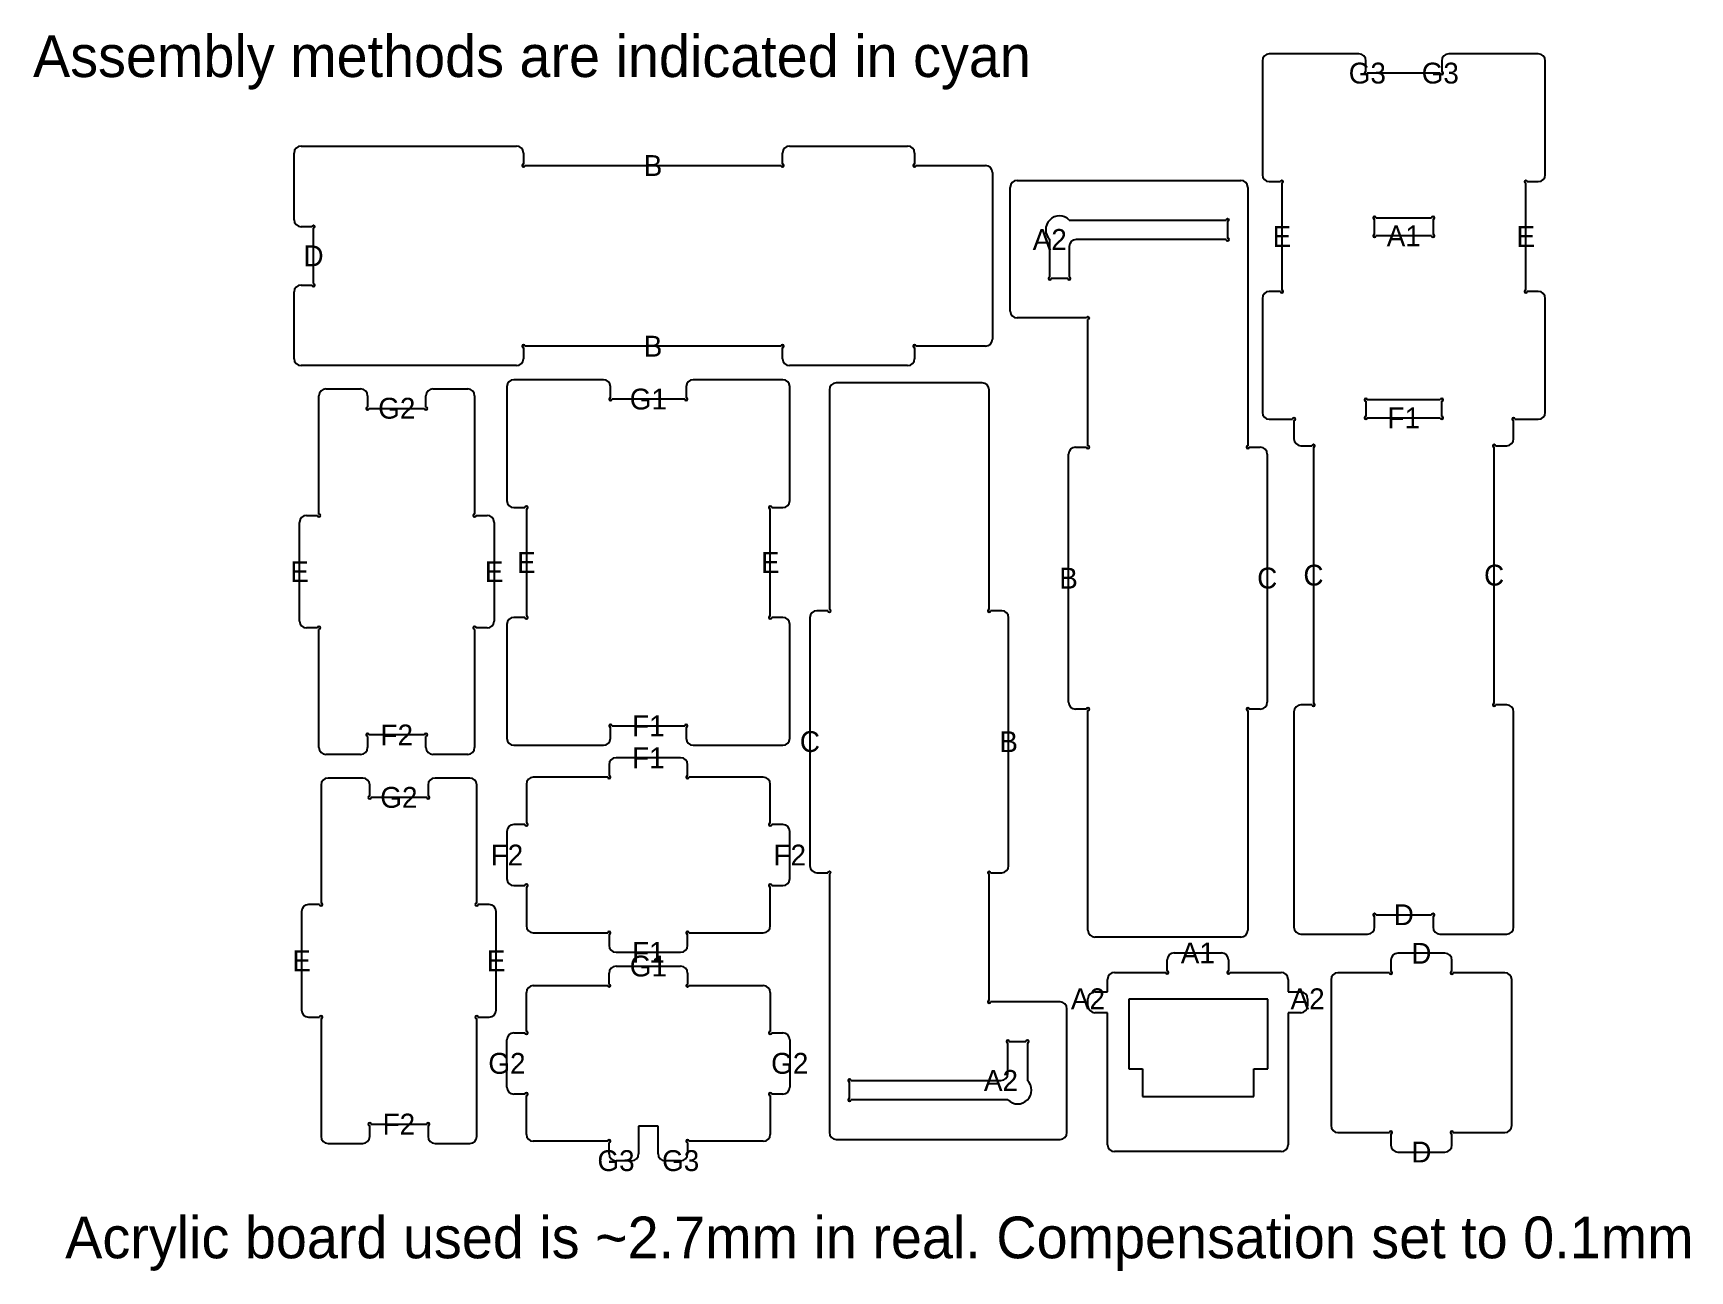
# Model space of a CAD drawing. Header units: millimetres. Extents: x -122 to 117, y -94 to 84.
import ezdxf

# ---------------------------------------------------------------- set-up
doc = ezdxf.new("R2010")
doc.units = ezdxf.units.MM
doc.layers.get('0').update_dxf_attribs({"lineweight": 25, "true_color": 0xffffff})
doc.layers.add('Notation', color=4, linetype='Continuous', lineweight=25, true_color=0x00ffff)
doc.styles.add('textstyle0', font='')
doc.styles.add('textstyle1', font='')
doc.styles.add('textstyle10', font='')
doc.styles.add('textstyle11', font='')
doc.styles.add('textstyle12', font='')
doc.styles.add('textstyle13', font='')
doc.styles.add('textstyle14', font='')
doc.styles.add('textstyle15', font='')
doc.styles.add('textstyle16', font='')
doc.styles.add('textstyle17', font='')
doc.styles.add('textstyle18', font='')
doc.styles.add('textstyle19', font='')
doc.styles.add('textstyle2', font='')
doc.styles.add('textstyle20', font='')
doc.styles.add('textstyle21', font='')
doc.styles.add('textstyle22', font='')
doc.styles.add('textstyle23', font='')
doc.styles.add('textstyle24', font='')
doc.styles.add('textstyle25', font='')
doc.styles.add('textstyle26', font='')
doc.styles.add('textstyle27', font='')
doc.styles.add('textstyle28', font='')
doc.styles.add('textstyle29', font='')
doc.styles.add('textstyle3', font='')
doc.styles.add('textstyle30', font='')
doc.styles.add('textstyle31', font='')
doc.styles.add('textstyle32', font='')
doc.styles.add('textstyle33', font='')
doc.styles.add('textstyle34', font='')
doc.styles.add('textstyle35', font='')
doc.styles.add('textstyle36', font='')
doc.styles.add('textstyle37', font='')
doc.styles.add('textstyle38', font='')
doc.styles.add('textstyle39', font='')
doc.styles.add('textstyle4', font='')
doc.styles.add('textstyle40', font='')
doc.styles.add('textstyle41', font='')
doc.styles.add('textstyle42', font='')
doc.styles.add('textstyle43', font='')
doc.styles.add('textstyle44', font='')
doc.styles.add('textstyle45', font='')
doc.styles.add('textstyle5', font='')
doc.styles.add('textstyle6', font='')
doc.styles.add('textstyle7', font='')
doc.styles.add('textstyle8', font='')
doc.styles.add('textstyle9', font='')
doc.styles.get('textstyle0').set_extended_font_data('BitstreamVeraSansMono NF')
doc.styles.get('textstyle1').set_extended_font_data('BitstreamVeraSansMono NF')
doc.styles.get('textstyle10').set_extended_font_data('BitstreamVeraSansMono NF')
doc.styles.get('textstyle11').set_extended_font_data('BitstreamVeraSansMono NF')
doc.styles.get('textstyle12').set_extended_font_data('BitstreamVeraSansMono NF')
doc.styles.get('textstyle13').set_extended_font_data('BitstreamVeraSansMono NF')
doc.styles.get('textstyle14').set_extended_font_data('BitstreamVeraSansMono NF')
doc.styles.get('textstyle15').set_extended_font_data('BitstreamVeraSansMono NF')
doc.styles.get('textstyle16').set_extended_font_data('BitstreamVeraSansMono NF')
doc.styles.get('textstyle17').set_extended_font_data('BitstreamVeraSansMono NF')
doc.styles.get('textstyle18').set_extended_font_data('BitstreamVeraSansMono NF')
doc.styles.get('textstyle19').set_extended_font_data('BitstreamVeraSansMono NF')
doc.styles.get('textstyle2').set_extended_font_data('BitstreamVeraSansMono NF')
doc.styles.get('textstyle20').set_extended_font_data('BitstreamVeraSansMono NF')
doc.styles.get('textstyle21').set_extended_font_data('BitstreamVeraSansMono NF')
doc.styles.get('textstyle22').set_extended_font_data('BitstreamVeraSansMono NF')
doc.styles.get('textstyle23').set_extended_font_data('BitstreamVeraSansMono NF')
doc.styles.get('textstyle24').set_extended_font_data('BitstreamVeraSansMono NF')
doc.styles.get('textstyle25').set_extended_font_data('BitstreamVeraSansMono NF')
doc.styles.get('textstyle26').set_extended_font_data('BitstreamVeraSansMono NF')
doc.styles.get('textstyle27').set_extended_font_data('BitstreamVeraSansMono NF')
doc.styles.get('textstyle28').set_extended_font_data('BitstreamVeraSansMono NF')
doc.styles.get('textstyle29').set_extended_font_data('BitstreamVeraSansMono NF')
doc.styles.get('textstyle3').set_extended_font_data('BitstreamVeraSansMono NF')
doc.styles.get('textstyle30').set_extended_font_data('BitstreamVeraSansMono NF')
doc.styles.get('textstyle31').set_extended_font_data('BitstreamVeraSansMono NF')
doc.styles.get('textstyle32').set_extended_font_data('BitstreamVeraSansMono NF')
doc.styles.get('textstyle33').set_extended_font_data('BitstreamVeraSansMono NF')
doc.styles.get('textstyle34').set_extended_font_data('BitstreamVeraSansMono NF')
doc.styles.get('textstyle35').set_extended_font_data('BitstreamVeraSansMono NF')
doc.styles.get('textstyle36').set_extended_font_data('BitstreamVeraSansMono NF')
doc.styles.get('textstyle37').set_extended_font_data('BitstreamVeraSansMono NF')
doc.styles.get('textstyle38').set_extended_font_data('BitstreamVeraSansMono NF')
doc.styles.get('textstyle39').set_extended_font_data('BitstreamVeraSansMono NF')
doc.styles.get('textstyle4').set_extended_font_data('BitstreamVeraSansMono NF')
doc.styles.get('textstyle40').set_extended_font_data('BitstreamVeraSansMono NF')
doc.styles.get('textstyle41').set_extended_font_data('BitstreamVeraSansMono NF')
doc.styles.get('textstyle42').set_extended_font_data('BitstreamVeraSansMono NF')
doc.styles.get('textstyle43').set_extended_font_data('BitstreamVeraSansMono NF')
doc.styles.get('textstyle44').set_extended_font_data('BitstreamVeraSansMono NF')
doc.styles.get('textstyle45').set_extended_font_data('BitstreamVeraSansMono NF')
doc.styles.get('textstyle5').set_extended_font_data('BitstreamVeraSansMono NF')
doc.styles.get('textstyle6').set_extended_font_data('BitstreamVeraSansMono NF')
doc.styles.get('textstyle7').set_extended_font_data('BitstreamVeraSansMono NF')
doc.styles.get('textstyle8').set_extended_font_data('BitstreamVeraSansMono NF')
doc.styles.get('textstyle9').set_extended_font_data('BitstreamVeraSansMono NF')

msp = doc.modelspace()

# ---------------------------------------------------------------- linework, layer by layer
for p, q in [((69.02, 81.25), (56.12, 81.25)), ((94.83, 81.25), (81.93, 81.25)), ((55.12, 80.25), (55.12, 63.85)), ((70.02, 78.65), (70.02, 80.25)), ((80.93, 80.25), (80.93, 78.65)), ((95.83, 63.85), (95.83, 80.25)), ((80.72, 78.45), (70.22, 78.45)), ((-84.23, 57.37), (-84.23, 66.97)), ((-83.23, 67.97), (-52.23, 67.97)), ((-51.23, 66.97), (-51.23, 65.37)), ((-13.93, 65.37), (-13.93, 66.97)), ((-12.93, 67.97), (4.07, 67.97)), ((5.07, 66.97), (5.07, 65.37)), ((-51.03, 65.17), (-14.13, 65.17)), ((5.27, 65.17), (15.27, 65.17)), ((16.27, 64.17), (16.27, 40.17)), ((18.82, 44.23), (18.82, 62.03)), ((19.82, 63.03), (52.02, 63.03)), ((53.02, 62.03), (53.02, 24.83)), ((56.12, 62.85), (57.73, 62.85)), ((57.93, 62.65), (57.93, 47.25)), ((93.03, 47.25), (93.03, 62.65)), ((93.23, 62.85), (94.83, 62.85)), ((27.32, 57.33), (49.92, 57.33)), ((71.27, 55.25), (71.27, 57.45)), ((71.47, 57.65), (79.48, 57.65)), ((79.68, 57.45), (79.68, 55.25)), ((-81.63, 56.37), (-83.23, 56.37)), ((-81.43, 48.17), (-81.43, 56.17)), ((50.12, 57.13), (50.12, 54.73)), ((79.48, 55.05), (71.47, 55.05)), ((24.52, 49.13), (24.52, 54.53)), ((27.32, 53.53), (27.32, 49.13)), ((49.92, 54.53), (28.32, 54.53)), ((-83.23, 47.97), (-81.63, 47.97)), ((27.12, 48.93), (24.72, 48.93)), ((-84.23, 37.37), (-84.23, 46.97)), ((55.12, 46.05), (55.12, 29.65)), ((57.73, 47.05), (56.12, 47.05)), ((94.83, 47.05), (93.23, 47.05)), ((95.83, 29.65), (95.83, 46.05)), ((29.82, 43.23), (19.82, 43.23)), ((30.02, 24.83), (30.02, 43.03)), ((-51.23, 38.97), (-51.23, 37.37)), ((-14.13, 39.17), (-51.03, 39.17)), ((-13.93, 37.37), (-13.93, 38.97)), ((5.07, 38.97), (5.07, 37.37)), ((15.27, 39.17), (5.27, 39.17)), ((-52.23, 36.37), (-83.23, 36.37)), ((4.07, 36.37), (-12.93, 36.37)), ((-39.7, 34.34), (-52.6, 34.34)), ((-13.9, 34.34), (-26.8, 34.34)), ((14.8, 33.9), (-6.2, 33.9)), ((-80.65, 15.02), (-80.65, 32.02)), ((-79.65, 33.02), (-74.65, 33.02)), ((-73.65, 32.02), (-73.65, 30.42)), ((-65.25, 30.42), (-65.25, 32.02)), ((-64.25, 33.02), (-59.25, 33.02)), ((-58.25, 32.02), (-58.25, 15.02)), ((-53.6, 33.34), (-53.6, 16.94)), ((-38.7, 31.74), (-38.7, 33.34)), ((-28, 31.54), (-38.5, 31.54)), ((-27.8, 33.34), (-27.8, 31.74)), ((-12.9, 16.94), (-12.9, 33.34)), ((-7.2, 32.9), (-7.2, 1.3)), ((15.8, 1.3), (15.8, 32.9)), ((70.02, 31.25), (70.02, 29.05)), ((80.72, 31.45), (70.22, 31.45)), ((80.93, 29.05), (80.93, 31.25)), ((-73.45, 30.22), (-65.45, 30.22)), ((56.12, 28.65), (59.47, 28.65)), ((70.22, 28.85), (80.72, 28.85)), ((91.47, 28.65), (94.83, 28.65)), ((59.67, 28.45), (59.67, 25.85)), ((91.27, 25.85), (91.27, 28.45)), ((28.22, 24.63), (29.82, 24.63)), ((53.22, 24.63), (54.82, 24.63)), ((60.67, 24.85), (62.27, 24.85)), ((62.47, 24.65), (62.47, -12.25)), ((88.47, -12.25), (88.47, 24.65)), ((88.67, 24.85), (90.28, 24.85)), ((27.22, -12.07), (27.22, 23.63)), ((55.82, 23.63), (55.82, -12.07)), ((-82.45, 14.82), (-80.85, 14.82)), ((-58.05, 14.82), (-56.45, 14.82)), ((-52.6, 15.94), (-51, 15.94)), ((-50.8, 15.74), (-50.8, 0.34)), ((-15.7, 0.34), (-15.7, 15.74)), ((-15.5, 15.94), (-13.9, 15.94)), ((-83.45, -0.38), (-83.45, 13.82)), ((-55.45, 13.82), (-55.45, -0.38)), ((-51, 0.14), (-52.6, 0.14)), ((-13.9, 0.14), (-15.5, 0.14)), ((-10, 0.1), (-10, -35.6)), ((-7.4, 1.1), (-9, 1.1)), ((17.6, 1.1), (16, 1.1)), ((18.6, -35.6), (18.6, 0.1)), ((-80.85, -1.38), (-82.45, -1.38)), ((-80.65, -18.58), (-80.65, -1.58)), ((-58.25, -1.58), (-58.25, -18.58)), ((-56.45, -1.38), (-58.05, -1.38)), ((-53.6, -0.86), (-53.6, -17.26)), ((-12.9, -17.26), (-12.9, -0.86)), ((29.82, -13.07), (28.22, -13.07)), ((30.02, -44.87), (30.02, -13.27)), ((53.02, -13.27), (53.02, -44.87)), ((54.82, -13.07), (53.22, -13.07)), ((59.67, -13.45), (59.67, -44.45)), ((62.27, -12.45), (60.67, -12.45)), ((90.28, -12.45), (88.67, -12.45)), ((91.27, -44.45), (91.27, -13.45)), ((-38.7, -17.26), (-38.7, -15.66)), ((-38.5, -15.46), (-28, -15.46)), ((-27.8, -15.66), (-27.8, -17.26)), ((-73.65, -16.98), (-73.65, -18.58)), ((-65.45, -16.78), (-73.45, -16.78)), ((-65.25, -18.58), (-65.25, -16.98)), ((-52.6, -18.26), (-39.7, -18.26)), ((-26.8, -18.26), (-13.9, -18.26)), ((-74.65, -19.58), (-79.65, -19.58)), ((-59.25, -19.58), (-64.25, -19.58)), ((-38.9, -21.06), (-38.9, -22.66)), ((-28.6, -20.06), (-37.9, -20.06)), ((-27.6, -22.66), (-27.6, -21.06)), ((-74.35, -22.98), (-79.35, -22.98)), ((-58.95, -22.98), (-63.95, -22.98)), ((-39.1, -22.86), (-49.8, -22.86)), ((-16.7, -22.86), (-27.4, -22.86)), ((-80.35, -23.98), (-80.35, -40.98)), ((-73.35, -25.58), (-73.35, -23.98)), ((-65.15, -25.78), (-73.15, -25.78)), ((-64.95, -23.98), (-64.95, -25.58)), ((-57.95, -40.98), (-57.95, -23.98)), ((-50.8, -23.86), (-50.8, -29.46)), ((-15.7, -29.46), (-15.7, -23.86)), ((-53.6, -30.66), (-53.6, -37.46)), ((-51, -29.66), (-52.6, -29.66)), ((-13.9, -29.66), (-15.5, -29.66)), ((-12.9, -37.46), (-12.9, -30.66)), ((-9, -36.6), (-7.4, -36.6)), ((-7.2, -36.8), (-7.2, -74)), ((15.8, -55), (15.8, -36.8)), ((16, -36.6), (17.6, -36.6)), ((-52.6, -38.46), (-51, -38.46)), ((-50.8, -38.66), (-50.8, -44.26)), ((-15.7, -44.26), (-15.7, -38.66)), ((-15.5, -38.46), (-13.9, -38.46)), ((-83.15, -42.18), (-83.15, -56.38)), ((-80.55, -41.18), (-82.15, -41.18)), ((-56.15, -41.18), (-57.75, -41.18)), ((-55.15, -56.38), (-55.15, -42.18)), ((71.27, -44.45), (71.27, -42.85)), ((71.47, -42.65), (79.48, -42.65)), ((79.68, -42.85), (79.68, -44.45)), ((-49.8, -45.26), (-39.1, -45.26)), ((-27.4, -45.26), (-16.7, -45.26)), ((-38.9, -45.46), (-38.9, -47.06)), ((-27.6, -47.06), (-27.6, -45.46)), ((52.02, -45.87), (31.02, -45.87)), ((60.67, -45.45), (70.27, -45.45)), ((80.68, -45.45), (90.28, -45.45)), ((-37.9, -48.06), (-28.6, -48.06)), ((-37.9, -50.06), (-28.6, -50.06)), ((41.43, -50.75), (41.43, -49.15)), ((42.42, -48.15), (49.23, -48.15)), ((50.23, -49.15), (50.23, -50.75)), ((73.6, -49.2), (73.6, -50.8)), ((81.4, -48.2), (74.6, -48.2)), ((82.4, -50.8), (82.4, -49.2)), ((-38.9, -52.66), (-38.9, -51.06)), ((-27.6, -51.06), (-27.6, -52.66)), ((32.82, -53.75), (32.82, -51.95)), ((33.83, -50.95), (41.22, -50.95)), ((50.43, -50.95), (57.82, -50.95)), ((58.83, -51.95), (58.83, -53.75)), ((65, -52), (65, -73)), ((73.4, -51), (66, -51)), ((90, -51), (82.6, -51)), ((91, -73), (91, -52)), ((-50.8, -59.46), (-50.8, -53.86)), ((-49.8, -52.86), (-39.1, -52.86)), ((-27.4, -52.86), (-16.7, -52.86)), ((-15.7, -53.86), (-15.7, -59.46)), ((30.02, -55.75), (30.02, -54.75)), ((31.02, -53.75), (32.82, -53.75)), ((55.89, -54.82), (35.89, -54.82)), ((35.89, -54.82), (35.89, -64.82)), ((55.89, -64.82), (55.89, -54.82)), ((58.83, -53.75), (60.63, -53.75)), ((61.63, -54.75), (61.63, -55.75)), ((26, -55.2), (16, -55.2)), ((27, -74), (27, -56.2)), ((32.82, -56.75), (31.02, -56.75)), ((32.82, -75.75), (32.82, -56.75)), ((60.63, -56.75), (58.83, -56.75)), ((58.83, -56.75), (58.83, -75.75)), ((-82.15, -57.38), (-80.55, -57.38)), ((-80.35, -57.58), (-80.35, -74.58)), ((-57.95, -74.58), (-57.95, -57.58)), ((-57.75, -57.38), (-56.15, -57.38)), ((-53.6, -67.46), (-53.6, -60.66)), ((-52.6, -59.66), (-51, -59.66)), ((-15.5, -59.66), (-13.9, -59.66)), ((-12.9, -60.66), (-12.9, -67.46)), ((18.5, -65.5), (18.5, -61.1)), ((18.7, -60.9), (21.1, -60.9)), ((21.3, -61.1), (21.3, -66.5)), ((-4.3, -69.1), (-4.3, -66.7)), ((-4.1, -66.5), (17.5, -66.5)), ((35.89, -64.82), (37.89, -64.82)), ((37.89, -64.82), (37.89, -68.82)), ((53.89, -68.82), (53.89, -64.82)), ((53.89, -64.82), (55.89, -64.82)), ((-51, -68.46), (-52.6, -68.46)), ((-50.8, -74.26), (-50.8, -68.66)), ((-15.7, -68.66), (-15.7, -74.26)), ((-13.9, -68.46), (-15.5, -68.46)), ((37.89, -68.82), (53.89, -68.82)), ((18.5, -69.3), (-4.1, -69.3)), ((-73.35, -74.58), (-73.35, -72.98)), ((-73.15, -72.78), (-65.15, -72.78)), ((-64.95, -72.98), (-64.95, -74.58)), ((-31.85, -73.06), (-34.65, -73.06)), ((-34.65, -73.06), (-34.65, -77.06)), ((-31.85, -77.06), (-31.85, -73.06)), ((-79.35, -75.58), (-74.35, -75.58)), ((-63.95, -75.58), (-58.95, -75.58)), ((-39.1, -75.26), (-49.8, -75.26)), ((-38.9, -77.06), (-38.9, -75.46)), ((-27.6, -75.46), (-27.6, -77.06)), ((-16.7, -75.26), (-27.4, -75.26)), ((-6.2, -75), (26, -75)), ((66, -74), (73.4, -74)), ((73.6, -74.2), (73.6, -75.8)), ((82.4, -75.8), (82.4, -74.2)), ((82.6, -74), (90, -74)), ((-35.65, -78.06), (-37.9, -78.06)), ((-28.6, -78.06), (-30.85, -78.06)), ((57.82, -76.75), (33.83, -76.75)), ((74.6, -76.8), (81.4, -76.8))]:
    msp.add_line(p, q)
for centre, radius, start, end in [((56.12, 80.25), 1, 90, 180), ((69.02, 80.25), 1, 0, 90), ((81.93, 80.25), 1, 90, 180), ((94.83, 80.25), 1, 0, 90), ((70.02, 78.45), 0.2, 90, 0), ((80.93, 78.45), 0.2, 180, 90), ((-83.23, 66.97), 1, 90, 180), ((-52.23, 66.97), 1, 0, 90), ((-12.93, 66.97), 1, 90, 180), ((4.07, 66.97), 1, 0, 90), ((-51.23, 65.17), 0.2, 90, 0), ((-13.93, 65.17), 0.2, 180, 90), ((5.07, 65.17), 0.2, 90, 0), ((15.27, 64.17), 1, 0, 90), ((19.82, 62.03), 1, 90, 180), ((52.02, 62.03), 1, 360, 90), ((56.12, 63.85), 1, 180, 270), ((57.93, 62.85), 0.2, 270, 180), ((93.03, 62.85), 0.2, 0, 270), ((94.83, 63.85), 1, 270, 0), ((-83.23, 57.37), 1, 180, 270), ((25.92, 55.93), 1.98, 45, 225), ((50.12, 57.33), 0.2, 270, 180), ((71.27, 57.65), 0.2, 0, 270), ((79.68, 57.65), 0.2, 270, 180), ((-81.43, 56.37), 0.2, 270, 180), ((71.27, 55.05), 0.2, 90, 0), ((79.68, 55.05), 0.2, 180, 90), ((28.32, 53.53), 1, 90, 180), ((50.12, 54.53), 0.2, 180, 90), ((-83.23, 46.97), 1, 90, 180), ((-81.43, 47.97), 0.2, 180, 90), ((24.52, 48.93), 0.2, 90, 360), ((27.32, 48.93), 0.2, 180, 90), ((56.12, 46.05), 1, 90, 180), ((57.93, 47.05), 0.2, 180, 90), ((93.03, 47.05), 0.2, 90, 0), ((94.83, 46.05), 1, 0, 90), ((19.82, 44.23), 1, 180, 270), ((30.02, 43.23), 0.2, 270, 180), ((-51.23, 39.17), 0.2, 0, 270), ((-13.93, 39.17), 0.2, 270, 180), ((5.07, 39.17), 0.2, 0, 270), ((15.27, 40.17), 1, 270, 0), ((-83.23, 37.37), 1, 180, 270), ((-52.23, 37.37), 1, 270, 0), ((-12.93, 37.37), 1, 180, 270), ((4.07, 37.37), 1, 270, 0), ((-52.6, 33.34), 1, 90, 180), ((-39.7, 33.34), 1, 0, 90), ((-26.8, 33.34), 1, 90, 180), ((-13.9, 33.34), 1, 0, 90), ((-6.2, 32.9), 1, 90, 180), ((14.8, 32.9), 1, 0, 90), ((-79.65, 32.02), 1, 90, 180), ((-74.65, 32.02), 1, 0, 90), ((-64.25, 32.02), 1, 90, 180), ((-59.25, 32.02), 1, 0, 90), ((-38.7, 31.54), 0.2, 90, 0), ((-27.8, 31.54), 0.2, 180, 90), ((70.02, 31.45), 0.2, 0, 270), ((80.93, 31.45), 0.2, 270, 180), ((-73.65, 30.22), 0.2, 90, 0), ((-65.25, 30.22), 0.2, 180, 90), ((56.12, 29.65), 1, 180, 270), ((59.67, 28.65), 0.2, 270, 180), ((70.02, 28.85), 0.2, 90, 0), ((80.93, 28.85), 0.2, 180, 90), ((91.27, 28.65), 0.2, 0, 270), ((94.83, 29.65), 1, 270, 0), ((28.22, 23.63), 1, 90, 180), ((30.02, 24.63), 0.2, 180, 90), ((53.02, 24.63), 0.2, 90, 360), ((54.82, 23.63), 1, 360, 90), ((60.67, 25.85), 1, 180, 270), ((62.47, 24.85), 0.2, 270, 180), ((88.47, 24.85), 0.2, 0, 270), ((90.28, 25.85), 1, 270, 0), ((-52.6, 16.94), 1, 180, 270), ((-13.9, 16.94), 1, 270, 0), ((-82.45, 13.82), 1, 90, 180), ((-80.65, 14.82), 0.2, 180, 90), ((-58.25, 14.82), 0.2, 90, 0), ((-56.45, 13.82), 1, 0, 90), ((-50.8, 15.94), 0.2, 270, 180), ((-15.7, 15.94), 0.2, 0, 270), ((-52.6, -0.86), 1, 90, 180), ((-50.8, 0.14), 0.2, 180, 90), ((-15.7, 0.14), 0.2, 90, 0), ((-13.9, -0.86), 1, 0, 90), ((-9, 0.1), 1, 90, 180), ((-7.2, 1.1), 0.2, 180, 90), ((15.8, 1.1), 0.2, 90, 0), ((17.6, 0.1), 1, 0, 90), ((-82.45, -0.38), 1, 180, 270), ((-80.65, -1.38), 0.2, 270, 180), ((-58.25, -1.38), 0.2, 0, 270), ((-56.45, -0.38), 1, 270, 0), ((28.22, -12.07), 1, 180, 270), ((30.02, -13.07), 0.2, 270, 180), ((53.02, -13.07), 0.2, 360, 270), ((54.82, -12.07), 1, 270, 360), ((60.67, -13.45), 1, 90, 180), ((62.47, -12.45), 0.2, 180, 90), ((88.47, -12.45), 0.2, 90, 0), ((90.28, -13.45), 1, 0, 90), ((-73.65, -16.78), 0.2, 0, 270), ((-65.25, -16.78), 0.2, 270, 180), ((-38.7, -15.46), 0.2, 0, 270), ((-27.8, -15.46), 0.2, 270, 180), ((-79.65, -18.58), 1, 180, 270), ((-74.65, -18.58), 1, 270, 0), ((-64.25, -18.58), 1, 180, 270), ((-59.25, -18.58), 1, 270, 0), ((-52.6, -17.26), 1, 180, 270), ((-39.7, -17.26), 1, 270, 0), ((-26.8, -17.26), 1, 180, 270), ((-13.9, -17.26), 1, 270, 0), ((-37.9, -21.06), 1, 90, 180), ((-28.6, -21.06), 1, 0, 90), ((-79.35, -23.98), 1, 90, 180), ((-74.35, -23.98), 1, 0, 90), ((-63.95, -23.98), 1, 90, 180), ((-58.95, -23.98), 1, 0, 90), ((-49.8, -23.86), 1, 90, 180), ((-38.9, -22.86), 0.2, 180, 90), ((-27.6, -22.86), 0.2, 90, 0), ((-16.7, -23.86), 1, 0, 90), ((-73.35, -25.78), 0.2, 90, 0), ((-64.95, -25.78), 0.2, 180, 90), ((-52.6, -30.66), 1, 90, 180), ((-50.8, -29.66), 0.2, 180, 90), ((-15.7, -29.66), 0.2, 90, 0), ((-13.9, -30.66), 1, 0, 90), ((-9, -35.6), 1, 180, 270), ((17.6, -35.6), 1, 270, 0), ((-52.6, -37.46), 1, 180, 270), ((-13.9, -37.46), 1, 270, 0), ((-7.2, -36.6), 0.2, 270, 180), ((15.8, -36.6), 0.2, 0, 270), ((-50.8, -38.46), 0.2, 270, 180), ((-15.7, -38.46), 0.2, 0, 270), ((-82.15, -42.18), 1, 90, 180), ((-80.35, -41.18), 0.2, 180, 90), ((-57.95, -41.18), 0.2, 90, 0), ((-56.15, -42.18), 1, 0, 90), ((71.27, -42.65), 0.2, 0, 270), ((79.68, -42.65), 0.2, 270, 180), ((-49.8, -44.26), 1, 180, 270), ((-38.9, -45.26), 0.2, 270, 180), ((-27.6, -45.26), 0.2, 0, 270), ((-16.7, -44.26), 1, 270, 0), ((31.02, -44.87), 1, 180, 270), ((52.02, -44.87), 1, 270, 360), ((60.67, -44.45), 1, 180, 270), ((70.27, -44.45), 1, 270, 0), ((80.68, -44.45), 1, 180, 270), ((90.28, -44.45), 1, 270, 0), ((-37.9, -47.06), 1, 180, 270), ((-28.6, -47.06), 1, 270, 0), ((-37.9, -51.06), 1, 90, 180), ((-28.6, -51.06), 1, 0, 90), ((42.42, -49.15), 1, 90, 180), ((49.23, -49.15), 1, 0, 90), ((74.6, -49.2), 1, 90, 180), ((81.4, -49.2), 1, 0, 90), ((33.83, -51.95), 1, 90, 180), ((41.43, -50.95), 0.2, 180, 90), ((50.23, -50.95), 0.2, 90, 0), ((57.82, -51.95), 1, 0, 90), ((66, -52), 1, 90, 180), ((73.6, -51), 0.2, 180, 90), ((82.4, -51), 0.2, 90, 0), ((90, -52), 1, 0, 90), ((-49.8, -53.86), 1, 90, 180), ((-38.9, -52.86), 0.2, 180, 90), ((-27.6, -52.86), 0.2, 90, 0), ((-16.7, -53.86), 1, 0, 90), ((31.02, -54.75), 1, 90, 180), ((60.63, -54.75), 1, 0, 90), ((-82.15, -56.38), 1, 180, 270), ((-80.35, -57.38), 0.2, 270, 180), ((-57.95, -57.38), 0.2, 0, 270), ((-56.15, -56.38), 1, 270, 0), ((15.8, -55.2), 0.2, 90, 0), ((26, -56.2), 1, 0, 90), ((31.02, -55.75), 1, 180, 270), ((60.63, -55.75), 1, 270, 0), ((-50.8, -59.66), 0.2, 180, 90), ((-15.7, -59.66), 0.2, 90, 0), ((-52.6, -60.66), 1, 90, 180), ((-13.9, -60.66), 1, 0, 90), ((18.5, -60.9), 0.2, 0, 270), ((21.3, -60.9), 0.2, 270, 180), ((-4.3, -66.5), 0.2, 0, 270), ((17.5, -65.5), 1, 270, 0), ((19.9, -67.9), 1.98, 225, 45), ((-52.6, -67.46), 1, 180, 270), ((-50.8, -68.46), 0.2, 270, 180), ((-15.7, -68.46), 0.2, 0, 270), ((-13.9, -67.46), 1, 270, 0), ((-4.3, -69.3), 0.2, 90, 0), ((-73.35, -72.78), 0.2, 0, 270), ((-64.95, -72.78), 0.2, 270, 180), ((66, -73), 1, 180, 270), ((73.6, -74), 0.2, 270, 180), ((82.4, -74), 0.2, 0, 270), ((90, -73), 1, 270, 0), ((-79.35, -74.58), 1, 180, 270), ((-74.35, -74.58), 1, 270, 0), ((-63.95, -74.58), 1, 180, 270), ((-58.95, -74.58), 1, 270, 0), ((-49.8, -74.26), 1, 180, 270), ((-38.9, -75.26), 0.2, 270, 180), ((-27.6, -75.26), 0.2, 0, 270), ((-16.7, -74.26), 1, 270, 0), ((-6.2, -74), 1, 180, 270), ((26, -74), 1, 270, 0), ((33.83, -75.75), 1, 180, 270), ((57.82, -75.75), 1, 270, 0), ((74.6, -75.8), 1, 180, 270), ((81.4, -75.8), 1, 270, 0), ((-37.9, -77.06), 1, 180, 270), ((-35.65, -77.06), 1, 270, 0), ((-30.85, -77.06), 1, 180, 270), ((-28.6, -77.06), 1, 270, 0)]:
    msp.add_arc(centre, radius, start, end)

# ---------------------------------------------------------------- texts
at = {"layer": 'Notation', "char_height": 10, "attachment_point": 5}
for s, insert, style in [('\\H6;Assembly methods are indicated in cyan', (-50, 80), 'textstyle21'), ('\\H3;G3', (70.22, 78.45), 'textstyle4'), ('\\H3;G3', (80.72, 78.45), 'textstyle3'), ('\\H3;B', (-32.58, 65.17), 'textstyle27'), ('\\H3;A2', (24.52, 54.53), 'textstyle8'), ('\\H3;E', (57.93, 54.95), 'textstyle15'), ('\\H3;A1', (75.47, 55.05), 'textstyle9'), ('\\H3;E', (93.03, 54.95), 'textstyle13'), ('\\H3;D', (-81.43, 52.17), 'textstyle32'), ('\\H3;B', (-32.58, 39.17), 'textstyle26'), ('\\H3;G2', (-69.45, 30.22), 'textstyle45'), ('\\H3;G1', (-33.25, 31.54), 'textstyle0'), ('\\H3;F1', (75.47, 28.85), 'textstyle37'), ('\\H3;E', (-50.8, 8.04), 'textstyle18'), ('\\H3;E', (-15.7, 8.04), 'textstyle14'), ('\\H3;E', (-83.45, 6.72), 'textstyle17'), ('\\H3;E', (-55.45, 6.72), 'textstyle16'), ('\\H3;B', (27.22, 5.78), 'textstyle24'), ('\\H3;C', (55.82, 5.78), 'textstyle25'), ('\\H3;C', (62.47, 6.2), 'textstyle28'), ('\\H3;C', (88.47, 6.2), 'textstyle29'), ('\\H3;F1', (-33.25, -15.46), 'textstyle38'), ('\\H3;F2', (-69.45, -16.78), 'textstyle39'), ('\\H3;C', (-10, -17.75), 'textstyle22'), ('\\H3;B', (18.6, -17.75), 'textstyle23'), ('\\H3;F1', (-33.25, -20.06), 'textstyle19'), ('\\H3;G2', (-69.15, -25.78), 'textstyle44'), ('\\H3;F2', (-53.6, -34.06), 'textstyle35'), ('\\H3;F2', (-12.9, -34.06), 'textstyle20'), ('\\H3;D', (75.47, -42.65), 'textstyle33'), ('\\H3;F1', (-33.25, -48.06), 'textstyle36'), ('\\H3;A1', (45.83, -48.15), 'textstyle10'), ('\\H3;D', (78, -48.2), 'textstyle30'), ('\\H3;E', (-83.15, -49.28), 'textstyle12'), ('\\H3;E', (-55.15, -49.28), 'textstyle11'), ('\\H3;G1', (-33.25, -50.06), 'textstyle41'), ('\\H3;A2', (30.02, -54.75), 'textstyle5'), ('\\H3;A2', (61.63, -54.75), 'textstyle6'), ('\\H3;G2', (-53.6, -64.06), 'textstyle43'), ('\\H3;G2', (-12.9, -64.06), 'textstyle42'), ('\\H3;A2', (17.5, -66.5), 'textstyle7'), ('\\H3;F2', (-69.15, -72.78), 'textstyle40'), ('\\H3;D', (78, -76.8), 'textstyle31'), ('\\H3;G3', (-37.9, -78.06), 'textstyle2'), ('\\H3;G3', (-28.6, -78.06), 'textstyle1'), ('\\H6;Acrylic board used is ~2.7mm in real. Compensation set to 0.1mm', (0, -90), 'textstyle34')]:
    msp.add_mtext(s, dxfattribs=dict(at, insert=insert, style=style))

doc.saveas('drawing.dxf')
